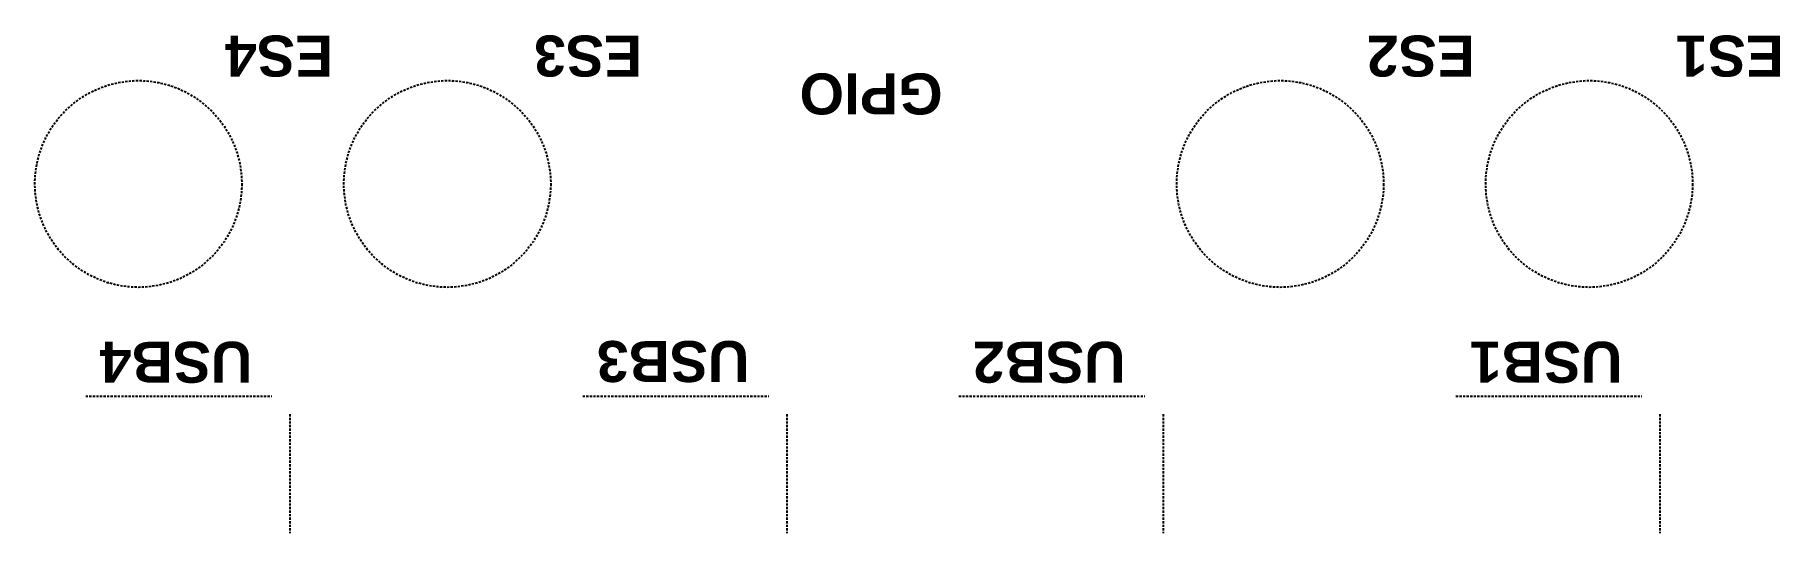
# Model space of a CAD drawing. Header units: millimetres. Extents: x 10 to 139, y 9 to 46.
import ezdxf

# ---------------------------------------------------------------- set-up
doc = ezdxf.new("R2010")
doc.units = ezdxf.units.MM
doc.linetypes.add('DASHED', pattern=[0.2067, 0.1654, -0.0413])
doc.styles.add('Sketch Text (ANSI) - 3DA', font='tahoma.ttf')

msp = doc.modelspace()

# ---------------------------------------------------------------- linework, layer by layer
at = {"color": 190, "linetype": 'DASHED', "lineweight": 25, "true_color": 0x8018ff}
for p, q in [((13.28, 19.6), (27.13, 19.6)), ((50.28, 19.6), (64.13, 19.6)), ((78.28, 19.6), (92.13, 19.6)), ((115.28, 19.6), (129.12, 19.6)), ((28.48, 18.25), (28.48, 9.4)), ((65.48, 18.25), (65.48, 9.4)), ((93.48, 18.25), (93.48, 9.4)), ((130.47, 18.25), (130.47, 9.4))]:
    msp.add_line(p, q, dxfattribs=at)
for centre in [(17.2, 35.4), (40.2, 35.4), (102.2, 35.4), (125.2, 35.4)]:
    msp.add_circle(centre, 7.7, dxfattribs=at)

# ---------------------------------------------------------------- texts
at = {"color": 9, "true_color": 0xc0c0c0, "char_height": 3.05, "attachment_point": 1, "rotation": 180, "style": 'Sketch Text (ANSI) - 3DA'}
for s, insert, width in [('\\fArial|b1|i0;\\H3.0500;ES4', (31.7, 43.4), 29.656), ('\\fArial|b1|i0;\\H3.0500;ES3', (54.7, 43.4), 31.4782), ('\\fArial|b1|i0;\\H3.0500;ES2', (116.7, 43.4), 31.0725), ('\\fArial|b1|i0;\\H3.0500;ES1', (139.7, 43.4), 31.4581), ('\\fArial|b1|i0;\\H3.0500;GPIO', (77.07, 40.58), 31.4782), ('\\fArial|b1|i0;\\H3.0500;USB4', (25.68, 20.6), 31.4782), ('\\fArial|b1|i0;\\H3.0500;USB2', (90.68, 20.6), 31.4782), ('\\fArial|b1|i0;\\H3.0500;USB1', (127.67, 20.6), 31.4782)]:
    msp.add_mtext(s, dxfattribs=dict(at, insert=insert, width=width))
at = {"color": 9, "true_color": 0xc0c0c0, "insert": (62.68, 20.65), "char_height": 3.05, "width": 31.4782, "attachment_point": 1, "rotation": 180, "line_spacing_factor": 1.967213, "style": 'Sketch Text (ANSI) - 3DA'}
msp.add_mtext('\\fArial|b1|i0;\\H3.0500;USB3\\P', dxfattribs=at)

doc.saveas('drawing.dxf')
